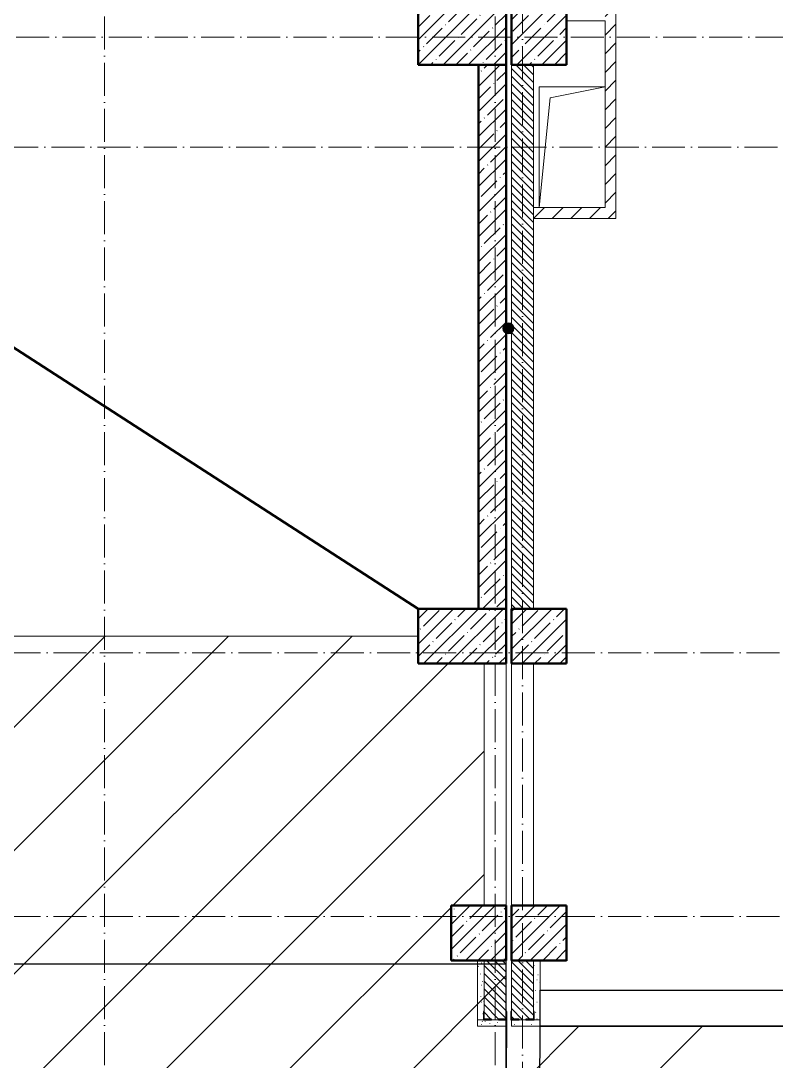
# Model space of a CAD drawing. Header units: millimetres. Extents: x 35697 to 388678, y -91946 to 171347.
# Drawn here: x 354059 to 360927, y -20600 to -11132 of the extents above; entities that cross this region are included whole.
import ezdxf

# ---------------------------------------------------------------- set-up
doc = ezdxf.new("R2010")
doc.units = ezdxf.units.MM
doc.linetypes.add('50_200_ШТРИХ_1Т_ш5_п1_п1_', pattern=[700, 500, -100, 0, -100])
for name, color, linetype, lineweight in [('2.1) ПГП окна 2.8 м', 5, 'Continuous', 30), ('A-DETL-____-OTLN-1', 7, 'Continuous', 50), ('A-FLOR-____-OTLN', 7, 'Continuous', 9), ('A-GENM-____-MCUT', 7, 'Continuous', 25), ('A-GENM-____-OTLN', 7, 'Continuous', 9), ('A-GENM-____-OTLN-1', 7, 'Continuous', 25), ('A-WALL-____-MCUT', 7, 'Continuous', 13), ('A-WALL-____-MCUT-2', 7, 'Continuous', 50), ('A-WALL-____-PATT-1', 7, 'Continuous', 9), ('A-WALL-FNSH-MCUT-1', 7, 'Continuous', 9), ('G-____-____-TEXT', 7, 'Continuous', 9), ('I-WALL-____-OTLN', 7, 'Continuous', 9), ('S-COLS-____-MCUT', 7, 'Continuous', 50), ('S-COLS-____-OTLN', 7, 'Continuous', 9), ('S-GRID-____-OTLN-1', 7, '50_200_ШТРИХ_1Т_ш5_п1_п1_', 9), ('стяжа', 7, 'Continuous', 30)]:
    doc.layers.add(name, color=color, linetype=linetype, lineweight=lineweight)
doc.layers.add('A-WALL-____-PATT-2', color=7, linetype='Continuous', lineweight=9, true_color=0x787878)
pattern_1 = [(45, (283770.71, -86863.46), (-84.85281, 84.85281), [])]
pattern_2 = [(135, (283770.707, -86863.456), (-35.35534, -35.35534), [])]
pattern_3 = [(0, (283770.707, -86863.456), (203.2, 50.8), [3.353, -149.047, 3.353, -149.047, -812.8]), (0, (283770.707, -86863.456), (203.2, 50.8), [-304.8, 3.353, -301.447, 3.353, -149.047, -355.6]), (0, (283770.707, -86863.456), (203.2, 50.8), [-762, 3.353, -98.247, 3.353, -250.647]), (120, (283846.907, -86838.056), (-145.59409, 150.576362), [3.353, -149.047, 3.353, -149.047, -812.8]), (120, (283846.907, -86838.056), (-145.59409, 150.576362), [-304.8, 3.353, -301.447, 3.353, -149.047, -355.6]), (120, (283846.907, -86838.056), (-145.59409, 150.576362), [-762, 3.353, -98.247, 3.353, -250.647]), (240, (283872.307, -86736.456), (-57.60591, -201.376362), [3.353, -149.047, 3.353, -149.047, -812.8]), (240, (283872.307, -86736.456), (-57.60591, -201.376362), [-304.8, 3.353, -301.447, 3.353, -149.047, -355.6]), (240, (283872.307, -86736.456), (-57.60591, -201.376362), [-762, 3.353, -98.247, 3.353, -250.647])]

# ---------------------------------------------------------------- blocks, each defined once
blk = doc.blocks.new('BSC_Колонна _Прямоугольная - 500х800-V83-АР1_План отверстий 3 этажа в осях 1-64_Ю-ЯЯ')
at = {"layer": 'S-COLS-____-OTLN'}
h = blk.add_hatch(dxfattribs=at)
h.set_pattern_fill('FP_91', color=256, style=0, pattern_type=2)
h.set_pattern_definition([(315, (-75581.04, 74300), (114.04925, 114.04925), []), (315, (-75581.04, 74185.95), (114.04925, 114.04925), [201.613, -40.323, 3.353, -36.97])])
h.paths.add_polyline_path([(-250, 400), (-250, -400), (250, -400), (250, 400)], flags=0)
at = {"layer": 'S-COLS-____-MCUT'}
for p, q in [((250, 400), (-250, 400)), ((-250, 400), (-250, -400)), ((250, -400), (250, 400)), ((-250, -400), (250, -400))]:
    blk.add_line(p, q, dxfattribs=at)
blk = doc.blocks.new('BSC_Колонна _Прямоугольная - 500х800-V84-АР1_План отверстий 3 этажа в осях 1-64_Ю-ЯЯ')
at = {"layer": 'S-COLS-____-OTLN'}
h = blk.add_hatch(dxfattribs=at)
h.set_pattern_fill('FP_92', color=256, style=0, pattern_type=2)
h.set_pattern_definition([(315, (-70131.04, 74300), (114.04925, 114.04925), []), (315, (-70131.04, 74185.95), (114.04925, 114.04925), [201.613, -40.323, 3.353, -36.97])])
h.paths.add_polyline_path([(-250, -400), (250, -400), (250, 400), (-250, 400), (-250, 80.5)], flags=0)
at = {"layer": 'S-COLS-____-MCUT'}
for p, q in [((250, 400), (-250, 400)), ((-250, 400), (-250, -400)), ((250, -400), (250, 400)), ((-250, -400), (250, -400))]:
    blk.add_line(p, q, dxfattribs=at)
blk = doc.blocks.new('BSC_Колонна _Прямоугольная - 500х500-V93-АР1_План отверстий 3 этажа в осях 1-64_Ю-ЯЯ')
at = {"layer": 'S-COLS-____-OTLN'}
h = blk.add_hatch(dxfattribs=at)
h.set_pattern_fill('FP_98', color=256, style=0, pattern_type=2)
h.set_pattern_definition([(45, (-75000, -75581.04), (-114.04925, 114.04925), []), (45, (-74885.95, -75581.04), (-114.04925, 114.04925), [201.613, -40.323, 3.353, -36.97])])
h.paths.add_polyline_path([(-250, -250), (250, -250), (250, 250), (-250, 250)], flags=0)
at = {"layer": 'S-COLS-____-MCUT'}
for p, q in [((250, 250), (-250, 250)), ((-250, 250), (-250, -250)), ((250, -250), (250, 250)), ((-250, -250), (250, -250))]:
    blk.add_line(p, q, dxfattribs=at)
blk = doc.blocks.new('BSC_Колонна _Прямоугольная - 500х500-V94-АР1_План отверстий 3 этажа в осях 1-64_Ю-ЯЯ')
at = {"layer": 'S-COLS-____-OTLN'}
h = blk.add_hatch(dxfattribs=at)
h.set_pattern_fill('FP_99', color=256, style=0, pattern_type=2)
h.set_pattern_definition([(45, (-75000, -70131.04), (-114.04925, 114.04925), []), (45, (-74885.95, -70131.04), (-114.04925, 114.04925), [201.613, -40.323, 3.353, -36.97])])
h.paths.add_polyline_path([(-250, -250), (250, -250), (250, 250), (-250, 250), (-250, 8.3)], flags=0)
at = {"layer": 'S-COLS-____-MCUT'}
for p, q in [((250, 250), (-250, 250)), ((-250, 250), (-250, -250)), ((250, -250), (250, 250)), ((-250, -250), (250, -250))]:
    blk.add_line(p, q, dxfattribs=at)
blk = doc.blocks.new('BSC_Колонна _Прямоугольная - 500х500-V143-АР1_План отверстий 3 этажа в осях 1-64_Ю-ЯЯ')
at = {"layer": 'S-COLS-____-OTLN'}
h = blk.add_hatch(dxfattribs=at)
h.set_pattern_fill('FP_148', color=256, style=0, pattern_type=2)
h.set_pattern_definition([(45, (-75000, -67431.04), (-114.04925, 114.04925), []), (45, (-74885.95, -67431.04), (-114.04925, 114.04925), [201.613, -40.323, 3.353, -36.97])])
h.paths.add_polyline_path([(-250, -250), (250, -250), (250, 250), (-250, 250)], flags=0)
at = {"layer": 'S-COLS-____-MCUT'}
for p, q in [((250, 250), (-250, 250)), ((-250, 250), (-250, -250)), ((250, -250), (250, 250)), ((-250, -250), (250, -250))]:
    blk.add_line(p, q, dxfattribs=at)
blk = doc.blocks.new('BSC_Колонна _Прямоугольная - 500х500-V144-АР1_План отверстий 3 этажа в осях 1-64_Ю-ЯЯ')
at = {"layer": 'S-COLS-____-OTLN'}
h = blk.add_hatch(dxfattribs=at)
h.set_pattern_fill('FP_149', color=256, style=0, pattern_type=2)
h.set_pattern_definition([(45, (-74450, -67431.04), (-114.04925, 114.04925), []), (45, (-74335.95, -67431.04), (-114.04925, 114.04925), [201.613, -40.323, 3.353, -36.97])])
h.paths.add_polyline_path([(-250, -250), (250, -250), (250, 250), (-250, 250)], flags=0)
at = {"layer": 'S-COLS-____-MCUT'}
for p, q in [((250, 250), (-250, 250)), ((-250, 250), (-250, -250)), ((250, -250), (250, 250)), ((-250, -250), (250, -250))]:
    blk.add_line(p, q, dxfattribs=at)
blk = doc.blocks.new('Фахверк_СКБ_Уголок - 200_3550-28267367-АР1_План отверстий 3 этажа в осях 1-64_Ю-ЯЯ')
at = {"layer": 'A-GENM-____-MCUT'}
for p, q in [((200, 156), (125, 156)), ((125, 156), (125, 81)), ((131, 81), (131, 150)), ((131, 150), (200, 150)), ((200, 150), (200, 156)), ((125, 81), (131, 81)), ((131, 19), (125, 19)), ((125, 19), (125, -56)), ((131, -50), (131, 19)), ((125, -56), (200, -56)), ((200, -50), (131, -50)), ((200, -56), (200, -50))]:
    blk.add_line(p, q, dxfattribs=at)
blk = doc.blocks.new('АР_Перемычка - АР_Перемычка-28734073-АР1_План отверстий 3 этажа в осях 1-64_Ю-ЯЯ')
at = {"layer": 'A-GENM-____-OTLN'}
blk.add_line((0, -100), (9, -100), dxfattribs=at)
blk = doc.blocks.new('AR_Отверстие прямоугольное _в плите_ - AR_Отверстие прямоугольное _в плите_-V200-АР1_План отверстий 3 этажа в осях 1-64_Ю-ЯЯ')
at = {"layer": 'A-GENM-____-OTLN'}
for p, q in [((300, 550), (-300, 550)), ((-300, 550), (-300, -550)), ((-200, 450), (300, 550)), ((-300, -550), (-200, 450))]:
    blk.add_line(p, q, dxfattribs=at)
blk = doc.blocks.new('АР_Перемычка - АР_Перемычка-35279778-АР1_План отверстий 3 этажа в осях 1-64_Ю-ЯЯ')
at = {"layer": 'A-GENM-____-OTLN'}
blk.add_line((0, -100), (9, -100), dxfattribs=at)
blk = doc.blocks.new('3эт')
at = {"layer": 'S-GRID-____-OTLN-1', "color": 251, "ltscale": 0.6, "true_color": 0x636466}
for p, q in [((354820.7, 4029.4), (354820.7, -46882.4)), ((358370.7, 4029.4), (358370.7, -46592.2)), ((358620.7, 3761.2), (358620.7, -46882.4)), ((333012.7, -11282.4), (387845.1, -11282.4)), ((318208.2, -12282.4), (387845.1, -12282.4)), ((387845.1, -16882.4), (333012.7, -16882.4)), ((387845.1, -19282.4), (279101.9, -19282.4))]:
    blk.add_line(p, q, dxfattribs=at)

msp = doc.modelspace()

# ---------------------------------------------------------------- hatches: boundary and pattern name
at = {"layer": '2.1) ПГП окна 2.8 м'}
h = msp.add_hatch(dxfattribs=at)
h.set_pattern_fill('ANSI31', color=5, scale=250)
h.paths.add_polyline_path([(376020.7, -1432.4), (367770.7, -1432.4), (367545.6, -1532.8), (372795.6, -1532.8), (375118.1, -1432.8), (373020.7, -1432.8), (373660, -1588.9), (376020.7, -1694.9)], flags=17)
h.paths.add_polyline_path([(375220.7, -13632.4), (377020.7, -13632.4), (377020.7, -13132.4), (377720.7, -13132.4), (377720.7, -7782.4), (377020.7, -7782.4), (377020.7, -7282.4), (377720.7, -7282.4), (377720.7, -6032.4), (376220.7, -6032.4), (376020.7, -6032.4), (376020.7, -5932.4), (376020.7, -4632.4), (376020.7, -4432.4), (376020.7, -3707.4), (376014.7, -3707.4), (376014.7, -3632.4), (376014.7, -3626.4), (376014.7, -3557.4), (376020.7, -2032.4), (376014.7, -2032.4), (376014.7, -1957.4), (376020.7, -1432.4), (375595.7, -1432.4), (375595.7, -1438.4), (375520.7, -1438.4), (375520.7, -1432.4), (373020.7, -1432.4), (373020.7, -1682.4), (372520.7, -1682.4), (372520.7, -1432.4), (370720.7, -1432.4), (370720.7, -1438.4), (370645.7, -1438.4), (370270.6, -1436.1), (370270.6, -1532.8), (370070.6, -1532.8), (370070.6, -1432.4), (369670.7, -1432.4), (369670.7, -1438.4), (369595.7, -1438.4), (367795.7, -1432.4), (367795.7, -1438.4), (367720.7, -1438.4), (367370.7, -1434.6), (367370.7, -1532.4), (367170.7, -1532.4), (367170.7, -1682.4), (367170.7, -2007.4), (367176.7, -2007.4), (367176.7, -2082.4), (367171, -3707.4), (367176.7, -3707.4), (367176.7, -3776.4), (367176.7, -3782.4), (367176.7, -3857.4), (367172.5, -4432.4), (367770.7, -4432.4), (367770.7, -5132.4), (367770.7, -7782.4), (367770.7, -8482.4), (367270.7, -8482.4), (367270.7, -8682.4), (367270.7, -9182.4), (367270.7, -11032.4), (367270.7, -11182.4), (367770.7, -11182.4), (367770.7, -11882.4), (366570.7, -11882.4), (366570.7, -11532.4), (361970.7, -11532.4), (361470.7, -11532.4), (361470.7, -12062.4), (361470.7, -12312.4), (361470.7, -14432.4), (362020.7, -14432.4), (362220.7, -14432.4), (362720.7, -14432.4), (362720.7, -14582.4), (362720.7, -15582.4), (362720.7, -15832.4), (362220.7, -15832.4), (362220.7, -16982.4), (362220.7, -18882.4), (362720.7, -18882.4), (362720.7, -20282.4), (361970.7, -20282.4), (361270.7, -20282.4), (358780.7, -20282.4), (358476.4, -20282.4), (358470.8, -22442.4), (358520.7, -22442.4), (358520.7, -22382.4), (358780.7, -22382.4), (358780.7, -23482.4), (360020.7, -23482.4), (360020.7, -22682.4), (362120.7, -22682.4), (362170.7, -22682.4), (364220.7, -22682.4), (364270.7, -22682.4), (365995.7, -22682.4), (367245.7, -22682.4), (367295.7, -22682.4), (369540.7, -22682.4), (369540.7, -23482.4), (369540.7, -23682.4), (369540.7, -26232.4), (369540.7, -26282.4), (369540.7, -28882.4), (369540.7, -28932.4), (369540.7, -31482.4), (369620.7, -31482.4), (369620.7, -31482.4), (371919.3, -31482.4), (372519.3, -31482.4), (372519.3, -31682.4), (372520.7, -31682.4), (373020.7, -31682.4), (373020.7, -31482.4), (377020.7, -31482.4), (377020.7, -31182.4), (377720.7, -31182.4), (377720.7, -25732.4), (377020.7, -25732.4), (377020.7, -25232.4), (377720.7, -25232.4), (377720.7, -22732.4), (377020.7, -22732.4), (377020.7, -22232.4), (375220.7, -22232.4)])
h.paths.add_polyline_path([(367370.7, -16982.4), (367270.7, -16982.4), (366570.7, -16982.4), (365670.7, -16982.4), (365670.7, -15682.4), (367370.7, -15682.4)], flags=16)
h.paths.add_polyline_path([(367270.7, -16482.4), (366570.7, -16482.4), (366570.7, -16882.4), (365770.7, -16882.4), (365770.7, -15782.4), (367270.7, -15782.4)], flags=0)
h.paths.add_polyline_path([(365870.7, -16482.4), (365870.7, -15832.4), (367270.7, -15832.4), (365979, -15940.7)], flags=0)
h.paths.add_polyline_path([(367270.7, -19782.4), (367270.7, -20282.4), (366570.7, -20282.4), (366570.7, -19782.4)], flags=16)
h.paths.add_polyline_path([(371420.7, -16982.4), (371420.7, -15682.4), (373120.7, -15682.4), (373120.7, -16982.4), (373020.7, -16982.4), (372320.7, -16982.4)], flags=16)
h.paths.add_polyline_path([(371520.7, -16882.4), (372320.7, -16882.4), (372320.7, -16482.8), (371520.7, -16482.8)], flags=0)
h.paths.add_polyline_path([(373020.7, -15782.8), (373020.7, -15782.4), (371520.7, -15782.4), (371520.7, -15782.8)], flags=0)
h.paths.add_polyline_path([(372220.7, -19282.4), (373020.7, -19282.4), (373020.7, -19782.4), (373020.7, -20282.4), (372320.7, -20282.4), (372220.7, -20282.4)], flags=16)
h.paths.add_polyline_path([(372320.7, -19382.4), (372920.7, -19382.4), (372920.7, -19782.4), (372320.7, -19782.4)], flags=0)
h.paths.add_polyline_path([(372320.7, -12782.4), (372320.7, -12597.4), (372320.7, -12447.4), (372320.7, -11532.4), (372320.7, -11032.4), (373020.7, -11032.4), (373020.7, -11532.4), (373020.7, -12447.4), (373020.7, -12597.4), (373020.7, -12782.4)], flags=16)
h.paths.add_polyline_path([(372420.7, -12682.4), (372420.7, -12597.4), (372320.7, -12597.4), (372320.7, -12447.4), (372420.7, -12447.4), (372420.7, -12382.4), (372920.7, -12382.4), (372920.7, -12447.4), (373020.7, -12447.4), (373020.7, -12597.4), (372920.7, -12597.4), (372920.7, -12682.4)], flags=0)
h.paths.add_polyline_path([(372449, -12597.4), (372320.7, -12597.4), (372370.7, -12522.4), (372320.7, -12447.4), (372420.7, -12447.4), (372420.7, -12482.4), (372920.7, -12482.4), (372920.7, -12447.4), (373020.7, -12447.4), (372970.7, -12522.4), (373020.7, -12597.4), (372920.7, -12597.4), (372920.7, -12482.4), (372470.7, -12532.4)], flags=0)
h.paths.add_polyline_path([(372420.7, -12282.4), (372420.7, -11532.4), (372920.7, -11532.4), (372920.7, -12282.4)], flags=0)
h.paths.add_polyline_path([(372320.7, -23482.4), (373020.7, -23482.4), (373020.7, -23982.4), (372320.7, -23982.4)], flags=16)
h.paths.add_polyline_path([(372320.7, -9182.4), (372320.7, -8682.4), (372320.7, -8332.4), (373020.7, -8332.4), (373020.7, -8432.4), (373020.7, -8682.4), (373020.7, -9182.4)], flags=16)
h.paths.add_polyline_path([(372420.7, -8682.4), (372420.7, -8432.4), (372920.7, -8432.4), (373020.7, -8432.4), (373020.7, -8682.4), (372920.7, -8682.4)], flags=0)
h.paths.add_polyline_path([(372920.7, -8432.4), (373020.7, -8432.4), (372970.7, -8557.4), (373020.7, -8682.4), (372920.7, -8682.4)], flags=0)
h.paths.add_polyline_path([(372320.7, -26982.4), (373020.7, -26982.4), (373020.7, -27482.4), (372320.7, -27482.4)], flags=16)
h.paths.add_polyline_path([(372320.7, -5182.4), (372320.7, -4682.4), (372320.7, -4232.4), (373020.7, -4232.4), (373020.7, -4682.4), (373020.7, -5182.4)], flags=16)
h.paths.add_polyline_path([(372420.7, -4682.4), (372420.7, -4332.4), (372920.7, -4332.4), (372920.7, -4682.4)], flags=0)
h.paths.add_polyline_path([(368660.4, -14781.4), (370230.2, -14781.4), (370230.2, -13581.4), (368660.4, -13581.4)], flags=16)
h = msp.add_hatch(dxfattribs=at)
h.set_pattern_fill('ANSI31', color=5, scale=250)
h.paths.add_polyline_path([(358270.7, -16982.4), (357670.7, -16982.4), (357670.7, -16732.4), (352970.7, -16732.4), (352970.7, -16982.4), (352470.7, -16982.4), (352270.7, -16982.4), (352270.7, -17432.4), (352150.7, -17432.4), (352124.7, -17432.4), (352124.7, -17438.4), (351576.7, -17438.4), (350670.7, -17432.4), (350670.7, -16982.4), (348020.7, -16982.4), (348020.7, -17482.4), (347520.7, -17482.4), (347520.7, -19182.4), (348020.7, -19182.4), (348020.7, -19682.4), (347520.7, -19682.4), (347020.7, -19682.4), (345720.7, -19682.4), (344720.7, -19682.4), (343720.7, -19682.4), (343222.1, -19682.4), (343022.1, -19682.4), (342570.7, -19682.4), (341970.7, -19682.4), (341970.7, -19717.2), (358210.7, -19717.2), (358210.7, -19682.4), (357970.7, -19682.4), (357970.7, -19182.4), (358270.7, -19182.4)])
h.paths.add_polyline_path([(352470.7, -19182.4), (352970.7, -19182.4), (352970.7, -19682.4), (352470.7, -19682.4)], flags=16)
h.paths.add_polyline_path([(329020.7, -23650.2), (358472.8, -23650.2), (358472.8, -19717.2), (329020.7, -19717.2)])
at = {"layer": 'A-WALL-____-PATT-1'}
h = msp.add_hatch(dxfattribs=at)
h.set_pattern_fill('FP_7', color=256, style=0, pattern_type=2)
h.set_pattern_definition(pattern_1)
h.paths.add_polyline_path([(359470.7, -12932.4), (359470.7, -11032.4), (359370.7, -11032.4), (359370.7, -12932.4)], flags=0)
h = msp.add_hatch(dxfattribs=at)
h.set_pattern_fill('FP_12', color=256, style=0, pattern_type=2)
h.set_pattern_definition([(45, (283770.7, -86863.46), (-114.04925, 114.04925), []), (45, (283884.76, -86863.46), (-114.04925, 114.04925), [201.612, -40.322, 3.353, -36.97])])
h.paths.add_polyline_path([(358470.7, -16482.4), (358470.7, -11532.4), (358220.7, -11532.4), (358220.7, -16482.4)], flags=0)
h = msp.add_hatch(dxfattribs=at)
h.set_pattern_fill('FP_9', color=256, style=0, pattern_type=2)
h.set_pattern_definition(pattern_2)
h.paths.add_polyline_path([(358720.7, -16482.4), (358720.7, -11532.4), (358520.7, -11532.4), (358520.7, -16482.4)], flags=0)
h = msp.add_hatch(dxfattribs=at)
h.set_pattern_fill('FP_7', color=256, style=0, pattern_type=2)
h.set_pattern_definition(pattern_1)
h.paths.add_polyline_path([(359370.7, -12932.4), (359370.7, -12832.4), (358720.7, -12832.4), (358720.7, -12932.4)], flags=0)
h = msp.add_hatch(dxfattribs=at)
h.set_pattern_fill('FP_9', color=256, style=0, pattern_type=2)
h.set_pattern_definition(pattern_2)
h.paths.add_polyline_path([(358470.7, -23682.4), (358470.7, -22448.4), (358401.7, -22448.4), (358401.7, -22442.4), (358339.7, -22442.4), (358339.7, -22448.4), (358270.7, -22448.4), (358270.7, -23682.4)], flags=0)
h.paths.add_polyline_path([(358401.7, -20222.4), (358401.7, -20216.4), (358470.7, -20216.4), (358470.7, -19682.4), (358270.7, -19682.4), (358270.7, -20216.4), (358339.7, -20216.4), (358339.7, -20222.4)], flags=0)
h = msp.add_hatch(dxfattribs=at)
h.set_pattern_fill('FP_9', color=256, style=0, pattern_type=2)
h.set_pattern_definition(pattern_2)
h.paths.add_polyline_path([(358720.7, -23482.4), (358720.7, -22448.4), (358651.7, -22448.4), (358651.7, -22442.4), (358589.7, -22442.4), (358589.7, -22448.4), (358520.7, -22448.4), (358520.7, -23482.4)], flags=0)
h.paths.add_polyline_path([(358651.7, -20222.4), (358651.7, -20216.4), (358720.7, -20216.4), (358720.7, -19682.4), (358520.7, -19682.4), (358520.7, -20216.4), (358589.7, -20216.4), (358589.7, -20222.4)], flags=0)
at = {"layer": 'A-WALL-____-PATT-2'}
h = msp.add_hatch(dxfattribs=at)
h.set_pattern_fill('FP_156', color=256, style=0, pattern_type=2)
h.set_pattern_definition(pattern_3)
h.paths.add_polyline_path([(358270.7, -23682.4), (358270.7, -22517.4), (358264.7, -22517.4), (358264.7, -22442.4), (358210.7, -22442.4), (358210.7, -23682.4)], flags=0)
h.paths.add_polyline_path([(358264.7, -20222.4), (358264.7, -20147.4), (358270.7, -20147.4), (358270.7, -19682.4), (358210.7, -19682.4), (358210.7, -20222.4)], flags=0)
h = msp.add_hatch(dxfattribs=at)
h.set_pattern_fill('FP_156', color=256, style=0, pattern_type=2)
h.set_pattern_definition(pattern_3)
h.paths.add_polyline_path([(358780.7, -23482.4), (358780.7, -22442.4), (358726.7, -22442.4), (358726.7, -22517.4), (358720.7, -22517.4), (358720.7, -23482.4)], flags=0)
h.paths.add_polyline_path([(358780.7, -20222.4), (358780.7, -19682.4), (358720.7, -19682.4), (358720.7, -20147.4), (358726.7, -20147.4), (358726.7, -20222.4)], flags=0)
h = msp.add_hatch(dxfattribs=at)
h.set_pattern_fill('FP_156', color=256, style=0, pattern_type=2)
h.set_pattern_definition(pattern_3)
h.paths.add_polyline_path([(358270.7, -20282.4), (358470.7, -20282.4), (358470.7, -20222.4), (358210.7, -20222.4), (358210.7, -20282.4), (358264.7, -20282.4)], flags=0)
h = msp.add_hatch(dxfattribs=at)
h.set_pattern_fill('FP_156', color=256, style=0, pattern_type=2)
h.set_pattern_definition(pattern_3)
h.paths.add_polyline_path([(358726.7, -20282.4), (358780.7, -20282.4), (358780.7, -20222.4), (358520.7, -20222.4), (358520.7, -20282.4), (358720.7, -20282.4)], flags=0)
at = {"layer": 'G-____-____-TEXT'}
h = msp.add_hatch(color=256, dxfattribs=at)
edge = h.paths.add_edge_path(flags=0)
edge.add_arc((358491.2, -13931.1), 50, 0, 360)

# ---------------------------------------------------------------- linework, layer by layer
for points in [[(358770.7, -23682.4), (358780.7, -19952.4), (362720.7, -19952.4), (362720.7, -11332.4), (367770.7, -11332.4), (367770.7, -1532.4), (376226.7, -1532.4), (377020.7, -31482.4), (369544.7, -31682.4), (369440.7, -23482.4)], [(329020.7, -23650.2), (358472.8, -23650.2), (358472.8, -19717.2), (329020.7, -19717.2)], [(358780.7, -20282.4), (361270.7, -20282.4), (361270.7, -20282.4), (358780.7, -20282.4)]]:
    msp.add_lwpolyline(points, close=True)
at = {"layer": 'A-DETL-____-OTLN-1'}
msp.add_line((334770.7, -1682.4), (357670.7, -16482.4), dxfattribs=at)
at = {"layer": 'A-FLOR-____-OTLN'}
for p, q in [((358770.7, -11732.4), (359370.7, -11732.4)), ((358770.7, -12832.4), (358770.7, -11732.4)), ((357670.7, -16732.4), (352970.7, -16732.4))]:
    msp.add_line(p, q, dxfattribs=at)
at = {"layer": 'A-WALL-____-MCUT'}
for p, q in [((358520.7, -11532.4), (358520.7, -16482.4)), ((358720.7, -16482.4), (358720.7, -11532.4)), ((358270.7, -19682.4), (358270.7, -20147.4)), ((358470.7, -20147.4), (358470.7, -19682.4)), ((358520.7, -19682.4), (358520.7, -20147.4)), ((358720.7, -19682.4), (358720.7, -20147.4)), ((358339.7, -20222.4), (358401.7, -20222.4)), ((358589.7, -20222.4), (358651.7, -20222.4))]:
    msp.add_line(p, q, dxfattribs=at)
at = {"layer": 'A-WALL-____-MCUT-2'}
for p, q in [((358220.7, -11532.4), (358220.7, -16482.4)), ((358470.7, -16482.4), (358470.7, -11532.4))]:
    msp.add_line(p, q, dxfattribs=at)
at = {"layer": 'A-WALL-FNSH-MCUT-1'}
for p, q in [((359470.7, -12932.4), (359470.7, -11032.4)), ((359020.7, -11132.4), (359370.7, -11132.4)), ((359370.7, -11132.4), (359370.7, -12832.4)), ((359370.7, -12832.4), (358720.7, -12832.4)), ((358720.7, -12932.4), (359470.7, -12932.4)), ((358210.7, -19682.4), (358210.7, -20282.4)), ((358780.7, -20222.4), (358780.7, -19682.4)), ((358210.7, -20222.4), (358264.7, -20222.4)), ((358470.7, -20282.4), (358470.7, -20222.4)), ((358520.7, -20222.4), (358520.7, -20282.4)), ((358651.7, -20222.4), (358589.7, -20222.4)), ((358726.7, -20222.4), (358780.7, -20222.4)), ((358780.7, -20222.4), (358726.7, -20222.4)), ((358780.7, -20282.4), (358780.7, -20222.4)), ((358210.7, -20282.4), (358470.7, -20282.4)), ((358520.7, -20282.4), (358780.7, -20282.4))]:
    msp.add_line(p, q, dxfattribs=at)
at = {"layer": 'G-____-____-TEXT'}
msp.add_circle((358491.2, -13931.1), 50, dxfattribs=at)
at = {"layer": 'I-WALL-____-OTLN'}
for p, q in [((358270.7, -19182.4), (358270.7, -16982.4)), ((358470.7, -16982.4), (358470.7, -19182.4)), ((358520.7, -19182.4), (358520.7, -16982.4)), ((358720.7, -16982.4), (358720.7, -19182.4))]:
    msp.add_line(p, q, dxfattribs=at)
at = {"layer": 'стяжа'}
msp.add_line((358470.7, -22482.9), (358476.7, -20147.4), dxfattribs=at)

# ---------------------------------------------------------------- block references
at = {"layer": 'A-GENM-____-OTLN'}
for name, p in [('AR_Отверстие прямоугольное _в плите_ - AR_Отверстие прямоугольное _в плите_-V200-АР1_План отверстий 3 этажа в осях 1-64_Ю-ЯЯ', (359070.7, -12282.4)), ('АР_Перемычка - АР_Перемычка-35279778-АР1_План отверстий 3 этажа в осях 1-64_Ю-ЯЯ', (359020.7, -19582.4))]:
    msp.add_blockref(name, p, dxfattribs=at)
at = {"layer": 'A-GENM-____-OTLN', "rotation": 89.9999999999999}
for p in [(358370.7, -19182.4), (358620.7, -19182.4)]:
    msp.add_blockref('АР_Перемычка - АР_Перемычка-28734073-АР1_План отверстий 3 этажа в осях 1-64_Ю-ЯЯ', p, dxfattribs=at)
at = {"layer": 'A-GENM-____-OTLN-1'}
for p, rotation in [((358420.7, -20347.4), 89.99999999999986), ((358670.7, -20347.4), 90)]:
    msp.add_blockref('Фахверк_СКБ_Уголок - 200_3550-28267367-АР1_План отверстий 3 этажа в осях 1-64_Ю-ЯЯ', p, dxfattribs=dict(at, rotation=rotation))
at = {"layer": 'S-COLS-____-OTLN', "rotation": 89.9999999999999}
for name, p in [('BSC_Колонна _Прямоугольная - 500х800-V83-АР1_План отверстий 3 этажа в осях 1-64_Ю-ЯЯ', (358070.7, -11282.4)), ('BSC_Колонна _Прямоугольная - 500х800-V84-АР1_План отверстий 3 этажа в осях 1-64_Ю-ЯЯ', (358070.7, -16732.4))]:
    msp.add_blockref(name, p, dxfattribs=at)
at = {"layer": 'S-COLS-____-OTLN'}
for name, p in [('BSC_Колонна _Прямоугольная - 500х500-V93-АР1_План отверстий 3 этажа в осях 1-64_Ю-ЯЯ', (358770.7, -11282.4)), ('BSC_Колонна _Прямоугольная - 500х500-V94-АР1_План отверстий 3 этажа в осях 1-64_Ю-ЯЯ', (358770.7, -16732.4)), ('BSC_Колонна _Прямоугольная - 500х500-V144-АР1_План отверстий 3 этажа в осях 1-64_Ю-ЯЯ', (358220.7, -19432.4)), ('BSC_Колонна _Прямоугольная - 500х500-V143-АР1_План отверстий 3 этажа в осях 1-64_Ю-ЯЯ', (358770.7, -19432.4))]:
    msp.add_blockref(name, p, dxfattribs=at)
at = {"layer": 'стяжа'}
msp.add_blockref('3эт', (0, 0), dxfattribs=at)

doc.saveas('drawing.dxf')
